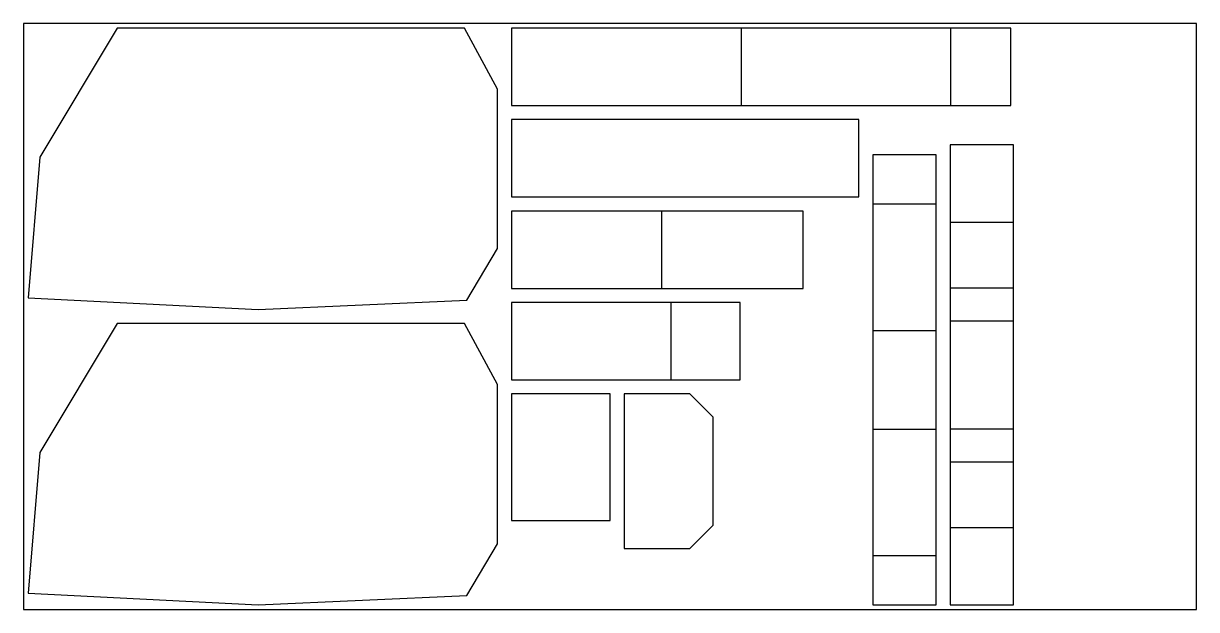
# Model space of a CAD drawing. Header units: millimetres. Extents: x 0 to 2500, y 0 to 1250.
import ezdxf

# ---------------------------------------------------------------- set-up
doc = ezdxf.new("R2010")
doc.units = ezdxf.units.MM
for name, color, linetype in [('BEND', 5, 'Continuous'), ('CUT', 7, 'Continuous'), ('SHEET', 1, 'Continuous')]:
    doc.layers.add(name, color=color, linetype=linetype)

msp = doc.modelspace()

# ---------------------------------------------------------------- linework, layer by layer
at = {"layer": 'BEND'}
for p, q in [((1530.6, 1075), (1530.6, 1240)), ((1976.1, 1075), (1976.1, 1240)), ((1360.7, 685), (1360.7, 850)), ((1810, 865), (1945, 865)), ((1975, 826.4), (2110, 826.4)), ((1975, 686.4), (2110, 686.4)), ((1380, 490), (1380, 655)), ((1975, 615.7), (2110, 615.7)), ((1810, 595), (1945, 595)), ((1810, 385), (1945, 385)), ((1975, 385.7), (2110, 385.7)), ((1975, 315), (2110, 315)), ((1975, 175), (2110, 175)), ((1810, 115), (1945, 115))]:
    msp.add_line(p, q, dxfattribs=at)
at = {"layer": 'CUT'}
for points in [[(10, 665), (500, 640), (945, 660), (1010, 770), (1010, 1110), (940, 1240), (200, 1240), (35, 965)], [(1040, 1075), (2103.9, 1075), (2103.9, 1240), (1040, 1240)], [(1040, 880), (1780, 880), (1780, 1045), (1040, 1045)], [(1975, 10), (2110, 10), (2110, 991.4), (1975, 991.4)], [(1810, 10), (1945, 10), (1945, 970), (1810, 970)], [(1040, 685), (1661.7, 685), (1661.7, 850), (1040, 850)], [(1040, 490), (1527.6, 490), (1527.6, 655), (1040, 655)], [(10, 35), (500, 10), (945, 30), (1010, 140), (1010, 480), (940, 610), (200, 610), (35, 335)], [(1040, 190), (1250, 190), (1250, 460), (1040, 460)], [(1280, 130), (1420, 130), (1470, 180), (1470, 410), (1420, 460), (1280, 460)]]:
    msp.add_lwpolyline(points, close=True, dxfattribs=at)
at = {"layer": 'SHEET'}
msp.add_lwpolyline([(0, 0), (2500, 0), (2500, 1250), (0, 1250)], close=True, dxfattribs=at)

doc.saveas('drawing.dxf')
